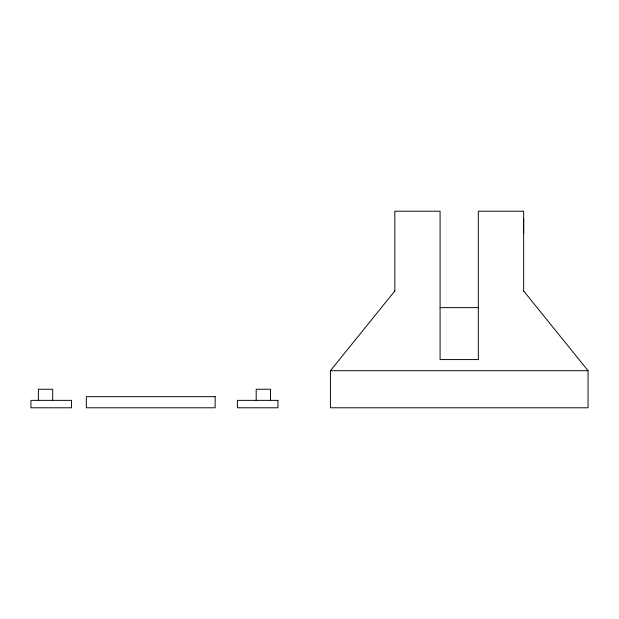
<?xml version="1.0" encoding="UTF-8"?>
<svg xmlns="http://www.w3.org/2000/svg" width="619" height="619" viewBox="0 0 619 619"><rect width="100%" height="100%" fill="white"/><g stroke="black" fill="none" stroke-linecap="round" stroke-linejoin="round"><path stroke-width="0.93" d="M523.651 290.953L588.05 370.696L588.05 407.789L330.43 407.789L330.43 370.696L394.837 290.953M440.086 307.643L478.325 307.643M330.43 370.696L588.05 370.696M523.643 218.886L523.643 233.216M523.643 219.629L523.643 220.805M523.643 291.441L523.643 211.211L478.325 211.211L478.325 359.569L440.086 359.569L440.086 211.211L394.837 211.211L394.837 291.441M270.518 400.369L270.518 389.243L256.189 389.243L256.189 400.369M52.7 400.369L52.7 389.243L38.37 389.243L38.37 400.369M215.141 396.663L86.335 396.663L86.335 407.789L215.141 407.789L215.141 396.663M71.495 400.369L30.95 400.369L30.95 407.789L71.495 407.789L71.495 400.369M277.939 400.369L237.394 400.369L237.394 407.789L277.939 407.789L277.939 400.369"/></g></svg>
